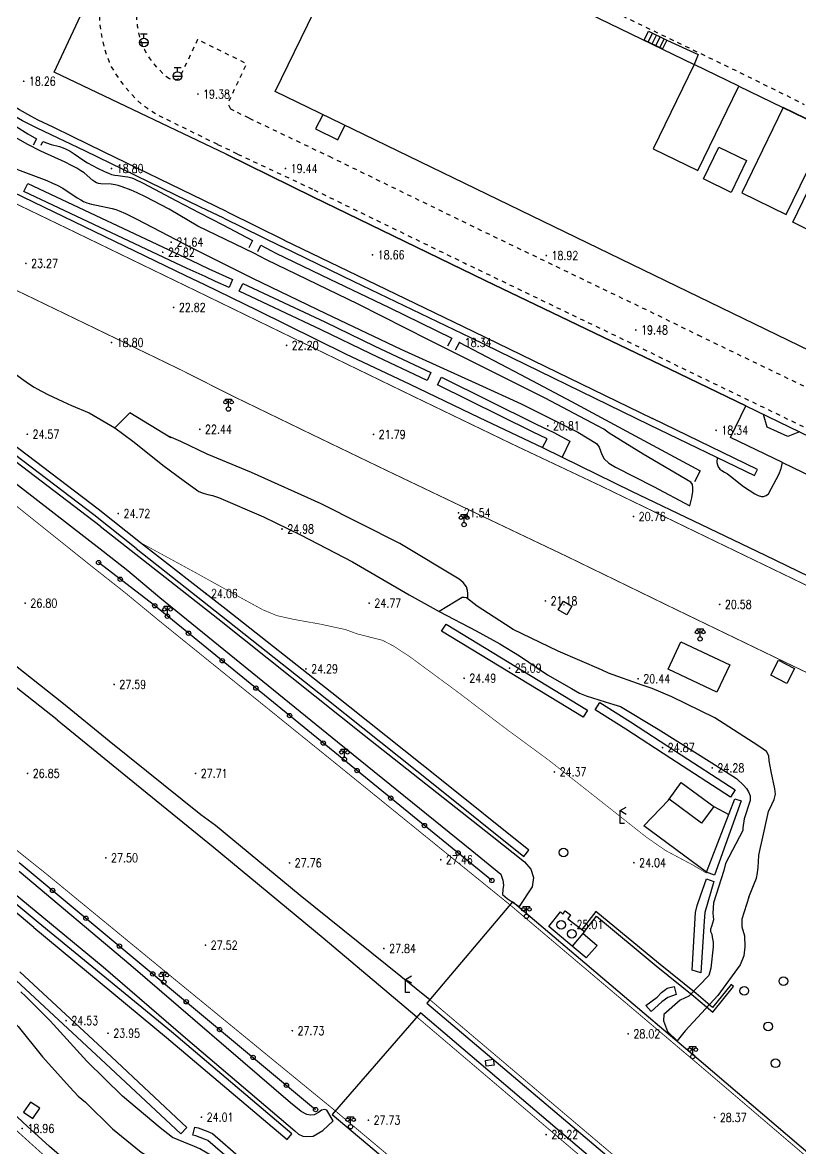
# Model space of a CAD drawing. Extents: x 404846 to 408477, y 3390929 to 3392894.
# Drawn here: x 407671.1 to 407760.6, y 3391611.7 to 3391741.2 of the extents above; entities that cross this region are included whole.
import ezdxf
from ezdxf.enums import TextEntityAlignment as Align

# ---------------------------------------------------------------- set-up
doc = ezdxf.new("R2010")
doc.units = 0
doc.header["$LTSCALE"] = 0.5
doc.linetypes.add('X6', pattern=[2, 1, -1])
doc.layers.get('0').update_dxf_attribs({"linetype": 'CONTINUOUS'})
doc.layers.add('ASSIST', color=7, linetype='CONTINUOUS', plot=False)
for name, color, linetype in [('DGX', 2, 'CONTINUOUS'), ('DLDW', 11, 'CONTINUOUS'), ('DLSS', 4, 'CONTINUOUS'), ('DMTZ', 3, 'CONTINUOUS'), ('FZTZ', 7, 'CONTINUOUS'), ('GCD', 1, 'CONTINUOUS'), ('GXYZ', 2, 'CONTINUOUS'), ('JMD', 6, 'CONTINUOUS'), ('SXSS', 5, 'CONTINUOUS'), ('ZBTZ', 3, 'CONTINUOUS')]:
    doc.layers.add(name, color=color, linetype=linetype)
doc.styles.add('HZ', font='rs.shx', dxfattribs={"width": 0.8, "bigfont": 'hztxt.shx'})
doc.linetypes.add('10411', pattern='A,2,[150,AAA.SHX,S=1,R=0,X=0,Y=1],2,[151,AAA.SHX,S=1,R=0,X=0,Y=3],1e-11', length=4)
doc.linetypes.add('10412', pattern='A,2,[158,AAA.SHX,S=1,R=0,X=0,Y=0],2,[151,AAA.SHX,S=1,R=0,X=0,Y=3],1e-11', length=4)
doc.linetypes.add('10421', pattern='A,2,[150,AAA.SHX,S=0.5,R=0,X=0,Y=0.5],1e-11', length=2)
doc.linetypes.add('10422', pattern='A,0.75,[150,AAA.SHX,S=0.5,R=0,X=0,Y=0.5],1.5,[177,AAA.SHX,S=1,R=0,X=0,Y=0.4],0.75', length=3)
doc.linetypes.add('1161', pattern='A,0,[149,AAA.SHX,S=0.15,R=0,X=0,Y=0],-1.6', length=1.6)
doc.linetypes.add('444', pattern='A,4.5,[145,AAA.SHX,S=1,R=0,X=0,Y=1],4.5,-0.5,[146,AAA.SHX,S=1,R=0,X=0,Y=0],-0.5', length=10)

# ---------------------------------------------------------------- blocks, each defined once
blk = doc.blocks.new('gc097')
for p, q in [((-0.7, 2), (-0.7, 2.3)), ((-0.7, 2.3), (0.7, 2.3)), ((0, 0.5), (0, 2.3)), ((0.7, 2.3), (0.7, 2))]:
    blk.add_line(p, q)
for centre, radius in [((-0.7, 1.6), 0.4), ((0, 0), 0.5), ((0.73, 1.6), 0.4)]:
    blk.add_circle(centre, radius)
blk = doc.blocks.new('gc052')
for p, q in [((0, 3), (1.39, 3.8)), ((0, 3), (1.39, 2.2)), ((0, 0), (0, 3)), ((1, 0), (0, 0))]:
    blk.add_line(p, q)
blk = doc.blocks.new('GC200')
at = {"linetype": 'Continuous', "const_width": 0.2, "flags": 128}
blk.add_lwpolyline([(-0.1, 0, 1), (0.1, 0, 1)], format="xyb", close=True, dxfattribs=at)
blk = doc.blocks.new('gc188')
blk.add_circle((0, 0), 1)
blk = doc.blocks.new('gc133')
for p, q in [((-1, 0), (1, 0)), ((-0.8, 2), (0.8, 2)), ((0, 1), (0, 2))]:
    blk.add_line(p, q)
blk.add_circle((0, 0), 1)
blk = doc.blocks.new('gc170')
at = {"linetype": 'Continuous'}
blk.add_circle((0, 0), 0.5, dxfattribs=at)

msp = doc.modelspace()

# ---------------------------------------------------------------- linework, layer by layer
at = {"layer": 'ASSIST', "linetype": 'Continuous', "elevation": 20.105, "flags": 128}
msp.add_lwpolyline([(407744.702, 3391738.129), (407742.612, 3391739.142), (407743.109, 3391740.167), (407745.199, 3391739.153), (407744.702, 3391738.129)], close=True, dxfattribs=at)
at = {"layer": 'ASSIST', "linetype": 'Continuous', "flags": 128}
for points, elevation in [([(407725.095, 3391642.522), (407686.309, 3391674.138), (407679.876, 3391679.074)], 27.7), ([(407670.745, 3391644.57), (407704.835, 3391616.178)], 27.506), ([(407767.707, 3391605.855), (407749.178, 3391621.675), (407727.473, 3391640.048), (407717.63, 3391628.421), (407739.31, 3391610.068)], 33.577), ([(407742.824, 3391605.225), (407728.522, 3391617.404), (407716.881, 3391627.302), (407706.745, 3391615.603), (407718.593, 3391605.661)], 33.662)]:
    msp.add_lwpolyline(points, dxfattribs=dict(at, elevation=elevation))
at = {"layer": 'DGX', "linetype": 'Continuous', "const_width": 0.075, "elevation": 24.5, "flags": 128}
msp.add_lwpolyline([(407749.791, 3391643.354), (407748.203, 3391644.301), (407745.067, 3391645.968), (407742.869, 3391647.495), (407738.524, 3391650.93), (407735.492, 3391653.321), (407731.605, 3391656.377), (407726.647, 3391660.019), (407721.275, 3391664.113), (407715.676, 3391668.241), (407713.842, 3391669.449), (407712.524, 3391670.138), (407709.621, 3391670.873), (407708.279, 3391671.366), (407705.42, 3391671.988), (407702.357, 3391672.535), (407700.397, 3391672.967), (407698.793, 3391673.632), (407696.053, 3391675.127), (407691.321, 3391677.753), (407684.714, 3391681.354)], dxfattribs=at)
at = {"layer": 'DLSS', "linetype": 'X6', "flags": 128}
for points, elevation in [([(407704.903, 3391758.72), (407718.529, 3391752.332), (407734.862, 3391744.463), (407753.351, 3391735.554), (407761.021, 3391731.761)], 19.226), ([(407693.573, 3391727.14), (407686.572, 3391730.575), (407685.486, 3391731.278), (407684.872, 3391731.722), (407684.348, 3391732.199), (407683.726, 3391732.852), (407682.997, 3391733.696), (407682.422, 3391734.433), (407681.846, 3391735.29), (407681.378, 3391736.079), (407681.13, 3391736.599), (407680.857, 3391737.324), (407680.547, 3391738.315), (407680.307, 3391739.256), (407680.158, 3391740.149), (407680.046, 3391741.187), (407680.003, 3391741.935), (407680.024, 3391742.666), (407680.12, 3391743.712), (407680.249, 3391744.556), (407680.409, 3391745.201), (407680.645, 3391745.972), (407680.974, 3391746.921), (407681.274, 3391747.692), (407681.707, 3391748.665), (407682.48, 3391750.308), (407684.265, 3391754.084)], 19.449), ([(407688.031, 3391734.691), (407687.6, 3391734.988), (407687.304, 3391735.256), (407686.836, 3391735.753), (407686.349, 3391736.315), (407685.92, 3391736.851), (407685.494, 3391737.478), (407685.144, 3391738.054), (407685.031, 3391738.295), (407684.878, 3391738.708), (407684.649, 3391739.437), (407684.467, 3391740.134), (407684.367, 3391740.759), (407684.287, 3391741.497), (407684.255, 3391742.015), (407684.271, 3391742.442), (407684.347, 3391743.245), (407684.435, 3391743.796), (407684.587, 3391744.336), (407684.796, 3391744.977), (407685.078, 3391745.758), (407685.262, 3391746.203), (407686.331, 3391748.507), (407688.108, 3391752.264)], 19.452), ([(407695.065, 3391731.203), (407694.875, 3391731.586), (407694.844, 3391732.007), (407694.873, 3391732.131), (407696.902, 3391736.438), (407691.258, 3391739.205), (407689.194, 3391734.854), (407688.974, 3391734.648), (407688.731, 3391734.564), (407688.468, 3391734.547), (407688.031, 3391734.691)], 19.399), ([(407695.451, 3391731.017), (407695.065, 3391731.203)], 19.399), ([(407697.188, 3391730.176), (407695.451, 3391731.017)], 19.453), ([(407697.188, 3391730.176), (407706.371, 3391725.791)], 19.497), ([(407695.855, 3391726.051), (407693.573, 3391727.14)], 19.43), ([(407695.855, 3391726.051), (407704.648, 3391721.94)], 19.178), ([(407706.371, 3391725.791), (407723.809, 3391717.306), (407744.813, 3391707.205), (407748.81, 3391705.236)], 19.215), ([(407704.648, 3391721.94), (407721.979, 3391713.502), (407742.965, 3391703.409), (407746.945, 3391701.449)], 19.215), ([(407748.779, 3391705.251), (407778.668, 3391690.833), (407782.913, 3391688.771)], 19.199), ([(407746.945, 3391701.449), (407776.829, 3391687.034), (407781.513, 3391684.737)], 19.199)]:
    msp.add_lwpolyline(points, dxfattribs=dict(at, elevation=elevation))
at = {"layer": 'DLSS', "linetype": 'Continuous', "const_width": 0.1, "flags": 128}
for points, elevation in [([(407691.789, 3391709.976), (407676.8, 3391717.241), (407652.798, 3391728.81)], 23.352), ([(407689.485, 3391701.163), (407672.908, 3391709.179), (407648.911, 3391720.744)], 23.436), ([(407737.616, 3391687.891), (407727.774, 3391692.539), (407717.01, 3391697.733), (407707.99, 3391702.108), (407698.982, 3391706.476), (407691.789, 3391709.976)], 21.77), ([(407679.384, 3391678.407), (407668.904, 3391686.794), (407647.833, 3391703.086)], 26.953), ([(407733.734, 3391679.774), (407723.881, 3391684.465), (407713.061, 3391689.633), (407704.048, 3391693.98), (407695.035, 3391698.351), (407689.485, 3391701.163)], 21.784), ([(407773.425, 3391670.647), (407763.691, 3391675.29), (407750.393, 3391681.71), (407737.616, 3391687.891)], 20.66), ([(407769.539, 3391662.5), (407759.786, 3391667.152), (407746.465, 3391673.583), (407733.734, 3391679.774)], 20.66), ([(407682.862, 3391675.665), (407679.384, 3391678.407)], 27.408), ([(407727.188, 3391639.712), (407706.792, 3391656.259), (407686.806, 3391672.414), (407682.862, 3391675.665)], 27.704), ([(407671.359, 3391645.279), (407649.736, 3391662.584), (407635.618, 3391673.642)], 26.734), ([(407673.679, 3391643.429), (407671.359, 3391645.279)], 27.41), ([(407707.1, 3391616.026), (407687.301, 3391632.241), (407673.679, 3391643.429)], 27.496), ([(407727.188, 3391639.712), (407748.892, 3391621.339), (407767.42, 3391605.52), (407802.983, 3391575.021), (407826.197, 3391555.148), (407849.256, 3391535.462), (407869.909, 3391517.754), (407889.456, 3391501.081), (407905.052, 3391487.757), (407924.473, 3391471.236), (407938.397, 3391459.352), (407958.261, 3391442.346), (407969.972, 3391432.386), (407986.849, 3391417.879), (407999.2, 3391407.279), (408012.137, 3391396.205), (408028.203, 3391382.588), (408036.994, 3391375.023)], 31.493), ([(407895.828, 3391476.913), (407880.23, 3391490.298), (407860.666, 3391506.975), (407840.033, 3391524.666), (407827.864, 3391535.025), (407791.671, 3391565.959), (407769.541, 3391584.865), (407758.149, 3391594.661), (407739.644, 3391610.46), (407717.963, 3391628.814)], 29.809), ([(407716.475, 3391626.824), (407728.116, 3391616.927), (407742.416, 3391604.749), (407774.017, 3391577.576), (407784.588, 3391568.505), (407808.688, 3391547.905), (407828.467, 3391531.069), (407841.622, 3391519.69)], 29.33), ([(407683.932, 3391602.051), (407678.445, 3391606.712), (407674.268, 3391610.311), (407673.445, 3391611.057), (407670.849, 3391613.395), (407666.297, 3391617.597)], 19.003), ([(407952.106, 3391407.03), (407933.897, 3391422.72), (407918.12, 3391435.899), (407903.537, 3391448.376), (407884.913, 3391464.284), (407871.115, 3391475.94), (407852.178, 3391492.236), (407832.212, 3391509.23), (407819.191, 3391520.434), (407803.655, 3391533.737), (407762.54, 3391568.834), (407749.423, 3391580.054), (407733.182, 3391593.964), (407718.95, 3391606.083), (407707.1, 3391616.026)], 30.22)]:
    msp.add_lwpolyline(points, dxfattribs=dict(at, elevation=elevation))
at = {"layer": 'DMTZ', "linetype": '10422', "flags": 128}
for points, elevation in [([(407694.546, 3391726.021), (407674.778, 3391735.456), (407694.669, 3391778.041), (407695.359, 3391777.719)], 19.572), ([(407745.199, 3391739.153), (407748.814, 3391737.477), (407748.356, 3391736.357)], 20.67), ([(407658.246, 3391734.264), (407658.621, 3391735.212), (407659.564, 3391734.957), (407660.597, 3391734.517), (407660.911, 3391734.399), (407662.244, 3391734.03), (407662.624, 3391733.908), (407663.24, 3391733.647), (407663.925, 3391733.313), (407664.526, 3391732.996), (407664.887, 3391732.781), (407666.35, 3391731.758), (407667.867, 3391730.802), (407668.744, 3391730.168), (407669.095, 3391729.932), (407670.398, 3391729.234), (407671.76, 3391728.385), (407672.747, 3391727.781), (407672.366, 3391727.061)], 19.047), ([(407654.79, 3391729.014), (407689.886, 3391712.066)], 23.273), ([(407673.27, 3391727.052), (407673.468, 3391727.51), (407674.409, 3391727.133), (407675.397, 3391726.898), (407675.79, 3391726.761), (407676.147, 3391726.612), (407676.607, 3391726.367), (407677.08, 3391726.082), (407678.186, 3391725.301), (407678.584, 3391725.055), (407679.753, 3391724.439), (407680.576, 3391724.032), (407681.012, 3391723.836), (407681.363, 3391723.713), (407681.764, 3391723.628), (407682.115, 3391723.572), (407682.91, 3391723.486), (407683.248, 3391723.43), (407683.687, 3391723.325), (407683.973, 3391723.218), (407685.003, 3391722.706), (407688.853, 3391720.67), (407691.489, 3391719.306)], 19.267), ([(407704.504, 3391721.119), (407694.546, 3391726.021)], 21.509), ([(407690.069, 3391712.901), (407671.271, 3391721.746), (407671.724, 3391722.674), (407690.48, 3391713.834)], 22.944), ([(407745.578, 3391701.314), (407724.316, 3391711.528), (407704.504, 3391721.119)], 21.328), ([(407691.489, 3391719.306), (407694.153, 3391717.918)], 19.283), ([(407694.153, 3391717.918), (407697.593, 3391716.096), (407697.142, 3391715.257)], 19.227), ([(407698.178, 3391714.828), (407698.53, 3391715.583), (407700.269, 3391714.671)], 19.105), ([(407700.269, 3391714.671), (407706.452, 3391711.667), (407713.28, 3391708.398), (407720.492, 3391704.89), (407720.007, 3391703.957)], 18.865), ([(407692.125, 3391711.971), (407690.069, 3391712.901)], 22.728), ([(407690.48, 3391713.834), (407692.548, 3391712.851)], 22.728), ([(407692.548, 3391712.851), (407695.261, 3391711.641), (407694.903, 3391710.697), (407693.324, 3391711.402), (407692.125, 3391711.971)], 22.507), ([(407689.886, 3391712.066), (407692.054, 3391711.042)], 22.687), ([(407692.054, 3391711.042), (407698.109, 3391708.083), (407708.285, 3391703.084), (407715.677, 3391699.587), (407723.645, 3391695.761), (407730.914, 3391692.316), (407731.473, 3391693.306)], 21.654), ([(407720.916, 3391703.533), (407721.376, 3391704.388), (407728.386, 3391700.702), (407734.253, 3391697.599), (407742.084, 3391693.367)], 19.062), ([(407754.292, 3391697.1), (407745.578, 3391701.314)], 21.457), ([(407731.473, 3391693.306), (407729.776, 3391694.116), (407718.849, 3391699.5), (407719.287, 3391700.388), (407730.208, 3391695.006), (407732.212, 3391694.05), (407734.06, 3391693.044)], 21.586), ([(407758.518, 3391690.599), (407752.522, 3391693.443), (407754.292, 3391697.1)], 18.964), ([(407734.06, 3391693.044), (407733.161, 3391691.186), (407741.161, 3391687.292), (407749.163, 3391683.437), (407756.528, 3391679.914), (407762.784, 3391676.902), (407775.904, 3391670.509)], 20.681), ([(407742.084, 3391693.367), (407749.042, 3391689.614), (407748.411, 3391688.37)], 18.89), ([(407680.406, 3391680.404), (407683.258, 3391678.149)], 27.344), ([(407748.132, 3391632.194), (407748.529, 3391638.858), (407748.688, 3391639.644), (407749.088, 3391640.756), (407749.767, 3391642.704)], 24.846), ([(407749.767, 3391642.704), (407750.634, 3391642.416), (407749.57, 3391638.847), (407749.515, 3391637.836), (407749.11, 3391631.919), (407748.132, 3391632.194)], 24.829), ([(407735.735, 3391636.645), (407734.347, 3391634.95), (407731.641, 3391637.239), (407732.974, 3391638.934), (407733.274, 3391638.666), (407733.526, 3391639.023), (407734.135, 3391638.572), (407733.849, 3391638.103), (407735.438, 3391636.879)], 24.924), ([(407735.57, 3391636.444), (407737.193, 3391635.044), (407735.927, 3391633.635), (407734.347, 3391634.95)], 24.53), ([(407670.811, 3391632.01), (407681.35, 3391622.23), (407690.028, 3391614.11), (407689.338, 3391613.373), (407680.659, 3391621.493), (407670.393, 3391631.027)], 24.647)]:
    msp.add_lwpolyline(points, dxfattribs=dict(at, elevation=elevation))
at = {"layer": 'DMTZ', "linetype": '10411', "flags": 128}
for points, elevation in [([(407648.527, 3391734.661), (407653.031, 3391732.797), (407656.339, 3391731.178), (407658.229, 3391730.22), (407658.683, 3391729.997), (407664.638, 3391727.163), (407668.195, 3391725.377), (407669.725, 3391724.638), (407670.298, 3391724.381), (407670.865, 3391724.148), (407673.913, 3391722.989), (407674.588, 3391722.706), (407675.111, 3391722.466), (407675.75, 3391722.122), (407677.424, 3391721.024), (407677.834, 3391720.777), (407678.161, 3391720.605), (407678.531, 3391720.457), (407679.054, 3391720.301), (407679.642, 3391720.16), (407681.424, 3391719.775), (407681.865, 3391719.659), (407682.247, 3391719.534), (407682.979, 3391719.214), (407684.202, 3391718.597)], 22.146), ([(407690.58, 3391715.28), (407697.573, 3391711.766), (407705.996, 3391707.73), (407714.616, 3391703.611), (407723.584, 3391699.538), (407728.449, 3391697.317), (407734.97, 3391694.082), (407737.112, 3391692.77), (407737.433, 3391692.328), (407737.738, 3391691.5), (407738.028, 3391691.015), (407738.559, 3391690.505), (407739.321, 3391690.046), (407743.671, 3391687.827), (407747.859, 3391685.589)], 20.754), ([(407681.762, 3391694.56), (407683.826, 3391693.048), (407685.881, 3391691.368), (407687.269, 3391690.28)], 24.764), ([(407687.269, 3391690.28), (407689.767, 3391688.419), (407691.402, 3391687.233), (407691.908, 3391687.07), (407692.437, 3391686.92), (407692.991, 3391686.781), (407693.672, 3391686.542), (407698.83, 3391684.341), (407703.075, 3391682.275), (407709.076, 3391679.143), (407715.576, 3391675.37), (407719.031, 3391673.437)], 24.833)]:
    msp.add_lwpolyline(points, dxfattribs=dict(at, elevation=elevation))
at = {"layer": 'DMTZ', "linetype": '10421', "flags": 128}
for points, elevation in [([(407684.202, 3391718.597), (407690.58, 3391715.28)], 21.652), ([(407653.51, 3391711.574), (407654.588, 3391710.284), (407654.776, 3391710.09), (407655.125, 3391709.784), (407655.82, 3391709.242), (407656.763, 3391708.571), (407657.751, 3391707.913), (407658.706, 3391707.317), (407659.316, 3391706.968), (407660.427, 3391706.379), (407664.898, 3391704.142), (407666.48, 3391703.299), (407667.655, 3391702.638), (407668.226, 3391702.29), (407668.759, 3391701.925), (407671.032, 3391700.226), (407671.81, 3391699.665), (407672.459, 3391699.241), (407672.748, 3391699.073), (407674.056, 3391698.388), (407675.759, 3391697.582), (407676.751, 3391697.144), (407678.793, 3391696.291), (407681.762, 3391694.56)], 24.091), ([(407751.014, 3391691.151), (407750.952, 3391690.563), (407751.03, 3391690.31), (407751.13, 3391690.078), (407751.324, 3391689.831), (407751.548, 3391689.675), (407751.832, 3391689.485), (407752.185, 3391689.289), (407752.553, 3391689.001), (407754.025, 3391687.81), (407755.325, 3391686.988), (407755.708, 3391686.796), (407756.111, 3391686.67), (407756.313, 3391686.678), (407756.617, 3391686.783), (407756.893, 3391686.982), (407758.091, 3391689.22), (407758.363, 3391689.907), (407758.518, 3391690.599)], 18.55)]:
    msp.add_lwpolyline(points, dxfattribs=dict(at, elevation=elevation))
at = {"layer": 'DMTZ', "linetype": '10422', "flags": 128}
for points, elevation in [([(407696.475, 3391711.172), (407705.894, 3391706.768), (407711.633, 3391703.972), (407718.087, 3391700.924), (407717.654, 3391700.007), (407711.194, 3391703.059), (407705.458, 3391705.853), (407696.039, 3391710.295), (407696.475, 3391711.172)], 22.088), ([(407719.825, 3391672.009), (407733.272, 3391663.846), (407736.098, 3391662.11), (407735.59, 3391661.284), (407732.767, 3391663.018), (407719.322, 3391671.179), (407719.825, 3391672.009)], 25.17), ([(407737.514, 3391662.996), (407741.023, 3391660.76), (407746.197, 3391657.384), (407753.06, 3391652.931), (407752.52, 3391652.099), (407745.656, 3391656.552), (407740.485, 3391659.926), (407736.981, 3391662.16), (407737.514, 3391662.996)], 24.976), ([(407749.781, 3391643.496), (407753.024, 3391651.919), (407753.759, 3391651.694), (407750.688, 3391643.147), (407749.781, 3391643.496)], 25.231), ([(407742.803, 3391628.162), (407744.093, 3391629.116), (407744.616, 3391629.624), (407745.056, 3391630.004), (407745.261, 3391630.122), (407746.054, 3391630.336), (407746.287, 3391629.426), (407745.327, 3391629.082), (407744.657, 3391628.55), (407743.407, 3391627.457), (407742.803, 3391628.162)], 24.154), ([(407706.358, 3391599.786), (407704.057, 3391602.031), (407700.61, 3391605.38), (407698.86, 3391607.059), (407692.435, 3391612.624), (407692.074, 3391612.795), (407691.068, 3391613.153), (407690.731, 3391613.226), (407690.933, 3391614.15), (407691.328, 3391614.063), (407692.436, 3391613.67), (407692.957, 3391613.422), (407699.497, 3391607.757), (407701.266, 3391606.06), (407704.717, 3391602.709), (407707.018, 3391600.463), (407706.358, 3391599.786)], 24.505)]:
    msp.add_lwpolyline(points, close=True, dxfattribs=dict(at, elevation=elevation))
at = {"layer": 'DMTZ', "linetype": '10412', "flags": 128}
for points, elevation in [([(407649.284, 3391704.503), (407680.406, 3391680.404)], 26.801), ([(407683.258, 3391678.149), (407686.919, 3391675.075), (407707.331, 3391658.474), (407722.812, 3391645.961), (407726.117, 3391643.258), (407726.368, 3391642.568), (407726.441, 3391641.994), (407726.358, 3391641.488), (407726.316, 3391640.927), (407726.852, 3391640.433), (407728.244, 3391639.537)], 27.112), ([(407719.031, 3391673.437), (407723.302, 3391671.22), (407726.022, 3391669.723), (407728.278, 3391668.336), (407731.502, 3391666.155), (407734.244, 3391664.59), (407735.179, 3391664.069), (407735.936, 3391663.745), (407738.127, 3391663.078), (407739.132, 3391662.774), (407739.877, 3391662.534), (407744.233, 3391659.927), (407750.371, 3391656.043), (407753.206, 3391654.246), (407754.067, 3391653.427), (407754.38, 3391653.085), (407754.602, 3391652.712), (407754.782, 3391652.273), (407754.783, 3391651.711), (407754.089, 3391649.607), (407753.962, 3391648.586), (407753.936, 3391648.254), (407751.967, 3391644.483), (407751.766, 3391643.667), (407750.575, 3391639.933), (407750.508, 3391638.749), (407750.593, 3391638.007)], 24.31), ([(407706.852, 3391614.874), (407706.125, 3391616.106), (407705.853, 3391616.189), (407705.495, 3391616.121), (407705.168, 3391615.847), (407704.684, 3391615.565), (407704.203, 3391615.538), (407703.81, 3391615.601), (407703.18, 3391615.975), (407701.959, 3391616.967), (407683.595, 3391632.735), (407670.744, 3391643.562)], 27.302), ([(407750.593, 3391638.007), (407750.354, 3391637.246), (407750.228, 3391636.906), (407750.232, 3391636.665), (407750.376, 3391636.36), (407750.443, 3391636), (407750.539, 3391635.411), (407750.542, 3391634.91), (407750.286, 3391632.435), (407750.043, 3391631.592), (407747.743, 3391629.215), (407746.756, 3391628.743), (407744.859, 3391627.125), (407744.837, 3391626.384), (407745.283, 3391625.146), (407746.389, 3391624.101)], 23.377), ([(407724.172, 3391600.719), (407722.397, 3391602.341), (407721.575, 3391603.042), (407721.082, 3391603.415), (407720.507, 3391603.547), (407719.746, 3391603.312), (407718.418, 3391602.949), (407717.9, 3391602.641), (407711.98, 3391598.104), (407711.091, 3391597.512), (407710.195, 3391597.272), (407709.087, 3391597.331), (407707.944, 3391597.729), (407705.973, 3391599.011), (407699.739, 3391605.229), (407695.68, 3391608.626), (407692.819, 3391610.91), (407691.53, 3391611.68), (407690.907, 3391611.942), (407689.668, 3391612.417), (407688.384, 3391612.975), (407686.968, 3391614.089), (407682.62, 3391617.718), (407678.536, 3391621.761), (407674.298, 3391626.395), (407671.507, 3391629.179), (407670.948, 3391629.735)], 23.382)]:
    msp.add_lwpolyline(points, dxfattribs=dict(at, elevation=elevation))
at = {"layer": 'FZTZ', "linetype": 'Continuous', "flags": 128}
for points, elevation in [([(407733.314, 3391674.643), (407734.301, 3391674.071), (407733.718, 3391673.064), (407732.73, 3391673.635), (407733.314, 3391674.643)], 21.466), ([(407759.898, 3391666.893), (407759.027, 3391665.181), (407757.166, 3391666.128), (407758.037, 3391667.839), (407759.898, 3391666.893)], 20.506), ([(407735.735, 3391636.645), (407737.118, 3391638.401), (407744.005, 3391632.711), (407748.337, 3391629.238), (407750.513, 3391627.386), (407752.887, 3391630.343), (407752.593, 3391630.579), (407750.462, 3391627.925), (407748.578, 3391629.529), (407744.244, 3391633.004), (407737.06, 3391638.938), (407735.438, 3391636.879), (407735.735, 3391636.645)], 22.882), ([(407724.354, 3391621.817), (407725.245, 3391621.957), (407725.349, 3391621.293), (407724.458, 3391621.153), (407724.354, 3391621.817)], 26.885), ([(407672.059, 3391617.047), (407671.26, 3391615.886), (407672.307, 3391615.165), (407673.106, 3391616.326), (407672.059, 3391617.047)], 18.919)]:
    msp.add_lwpolyline(points, close=True, dxfattribs=dict(at, elevation=elevation))
at = {"layer": 'JMD', "linetype": 'Continuous'}
for p, q in [((407742.612, 3391739.142), (407743.109, 3391740.167)), ((407743.109, 3391740.167), (407745.199, 3391739.153)), ((407744.702, 3391738.129), (407742.612, 3391739.142)), ((407743.062, 3391738.924), (407743.559, 3391739.949)), ((407743.512, 3391738.706), (407744.009, 3391739.73)), ((407743.962, 3391738.488), (407744.459, 3391739.512)), ((407744.412, 3391738.27), (407744.909, 3391739.294))]:
    msp.add_line(p, q, dxfattribs=at)
at = {"layer": 'JMD', "linetype": '444', "flags": 128}
for points, elevation in [([(407694.546, 3391726.021), (407674.778, 3391735.456), (407694.669, 3391778.041), (407694.682, 3391778.068), (407695.359, 3391777.719), (407699.919, 3391775.366), (407706.863, 3391771.783)], 21.533), ([(407694.546, 3391726.021), (407704.504, 3391721.119)], 21.509), ([(407704.504, 3391721.119), (407724.316, 3391711.528), (407745.578, 3391701.314)], 21.328), ([(407745.578, 3391701.314), (407754.292, 3391697.1), (407764.252, 3391692.283), (407780.903, 3391684.209)], 21.424)]:
    msp.add_lwpolyline(points, dxfattribs=dict(at, elevation=elevation))
at = {"layer": 'JMD', "linetype": 'Continuous', "elevation": 31.808, "flags": 128}
msp.add_lwpolyline([(407753.491, 3391733.867), (407790.086, 3391716.122), (407779.687, 3391694.676), (407700.19, 3391733.224), (407710.589, 3391754.671), (407748.356, 3391736.357)], dxfattribs=at)
at = {"layer": 'JMD', "linetype": 'Continuous', "flags": 128}
for points, elevation in [([(407753.491, 3391733.867), (407748.356, 3391736.357), (407743.645, 3391726.642), (407748.78, 3391724.152), (407753.491, 3391733.867)], 34.893), ([(407763.707, 3391728.914), (407758.584, 3391731.397), (407753.831, 3391721.595), (407758.954, 3391719.111), (407763.707, 3391728.914)], 34.274), ([(407754.379, 3391725.296), (407752.606, 3391721.637), (407749.417, 3391723.182), (407751.19, 3391726.841), (407754.379, 3391725.296)], 32.062), ([(407764.664, 3391720.323), (407762.891, 3391716.664), (407759.703, 3391718.209), (407761.475, 3391721.868), (407764.664, 3391720.323)], 32.062), ([(407746.842, 3391669.943), (407752.453, 3391667.299), (407750.975, 3391664.164), (407745.365, 3391666.807), (407746.842, 3391669.943)], 23.764), ([(407746.863, 3391653.775), (407750.609, 3391651.03), (407749.215, 3391649.128), (407745.47, 3391651.873), (407746.863, 3391653.775)], 27.542)]:
    msp.add_lwpolyline(points, close=True, dxfattribs=dict(at, elevation=elevation))
at = {"layer": 'SXSS', "linetype": 'Continuous', "flags": 128}
for points, elevation in [([(407691.596, 3391719.946), (407678.284, 3391726.406), (407672.826, 3391729.014), (407671.139, 3391729.86), (407670.401, 3391730.275), (407669.527, 3391730.798), (407665.505, 3391733.324), (407659.946, 3391736.707), (407656.529, 3391738.789)], 19.081), ([(407691.96, 3391720.708), (407680.438, 3391726.297), (407676.847, 3391728.079), (407674.656, 3391729.141), (407672.918, 3391729.961), (407672.07, 3391730.389), (407670.799, 3391731.116), (407668.042, 3391732.776), (407665.243, 3391734.469), (407660.384, 3391737.426), (407656.967, 3391739.508)], 19.049), ([(407694.65, 3391719.421), (407691.96, 3391720.708)], 19.118), ([(407694.285, 3391718.659), (407691.596, 3391719.946)], 19.118), ([(407694.65, 3391719.421), (407701.262, 3391716.129)], 19.058), ([(407694.285, 3391718.659), (407700.911, 3391715.424)], 19.058), ([(407700.862, 3391715.447), (407709.229, 3391711.41), (407722.63, 3391704.952), (407743.226, 3391694.918)], 18.751), ([(407701.204, 3391716.157), (407709.572, 3391712.12), (407722.974, 3391705.661), (407743.571, 3391695.626)], 18.751), ([(407679.82, 3391685.206), (407651.78, 3391706.514)], 24.211), ([(407679.312, 3391684.561), (407651.288, 3391705.868)], 24.14), ([(407743.229, 3391694.919), (407755.308, 3391689.074), (407755.65, 3391689.781), (407743.571, 3391695.626)], 18.643), ([(407684.206, 3391680.709), (407679.312, 3391684.561)], 24.495), ([(407684.714, 3391681.354), (407679.82, 3391685.206)], 24.495), ([(407684.206, 3391680.709), (407693.991, 3391672.949), (407706.114, 3391663.377), (407718.535, 3391653.485), (407728.783, 3391645.285), (407729.358, 3391646.003), (407719.108, 3391654.203), (407706.685, 3391664.097), (407694.559, 3391673.671), (407684.714, 3391681.354)], 24.104), ([(407672.443, 3391637.102), (407668.063, 3391640.755)], 23.5), ([(407672.924, 3391637.679), (407668.544, 3391641.332)], 23.5), ([(407672.443, 3391637.102), (407687.7, 3391624.474), (407701.565, 3391612.75), (407702.089, 3391613.389), (407688.261, 3391625.1), (407672.924, 3391637.679)], 24.332)]:
    msp.add_lwpolyline(points, dxfattribs=dict(at, elevation=elevation))
at = {"layer": 'ZBTZ', "linetype": '1161', "flags": 128}
for points, elevation in [([(407691.271, 3391717.771), (407688.005, 3391719.693), (407685.255, 3391721.114), (407684.311, 3391721.574), (407683.606, 3391721.892), (407682.576, 3391722.29), (407682.138, 3391722.43), (407681.782, 3391722.521), (407681.557, 3391722.561), (407681.335, 3391722.579), (407680.14, 3391722.606), (407679.864, 3391722.648), (407679.642, 3391722.729), (407679.438, 3391722.851), (407679.225, 3391723.009), (407678.221, 3391723.87), (407677.848, 3391724.127), (407677.379, 3391724.412), (407676.761, 3391724.747), (407676.049, 3391725.1), (407673.235, 3391726.397), (407671.761, 3391727.157), (407670.315, 3391727.934), (407669.6, 3391728.335), (407668.953, 3391728.723), (407666.089, 3391730.536), (407665.111, 3391731.131), (407664.499, 3391731.475), (407663.879, 3391731.794), (407663.275, 3391732.074), (407662.725, 3391732.292), (407662.252, 3391732.44), (407661.865, 3391732.52), (407661.604, 3391732.541), (407661.434, 3391732.534), (407660.416, 3391732.392), (407660.061, 3391732.362), (407659.798, 3391732.38), (407659.508, 3391732.466), (407659.25, 3391732.583), (407658.93, 3391732.761), (407657.664, 3391733.597), (407657.008, 3391733.971), (407655.833, 3391734.593), (407654.097, 3391735.473), (407652.952, 3391736.047)], 19.199), ([(407705.662, 3391730.571), (407704.827, 3391728.94), (407707.395, 3391727.681), (407708.205, 3391729.338)], 19.435), ([(407697.719, 3391714.67), (407691.271, 3391717.771)], 19.295), ([(407747.859, 3391685.589), (407748.084, 3391686.516), (407748.194, 3391687.251), (407748.19, 3391687.628), (407748.163, 3391688.049), (407747.965, 3391688.328), (407742.505, 3391691.535), (407738.571, 3391693.965), (407737.962, 3391694.411), (407737.246, 3391694.803), (407731.231, 3391697.99), (407722.862, 3391702.167), (407717.88, 3391704.664), (407709.729, 3391708.771), (407699.199, 3391713.892), (407697.719, 3391714.67)], 19.119), ([(407680.073, 3391683.243), (407649.991, 3391706.171)], 24.241), ([(407683.474, 3391696.281), (407681.762, 3391694.56)], 23.6), ([(407688.181, 3391693.428), (407683.474, 3391696.281)], 22.83), ([(407760.484, 3391694.105), (407759.111, 3391693.568), (407756.761, 3391694.661), (407756.345, 3391696.107)], 19.082), ([(407722.328, 3391674.892), (407722.342, 3391675.517), (407722.296, 3391675.876), (407722.169, 3391676.302), (407721.797, 3391676.787), (407721.335, 3391677.179), (407714.505, 3391681.263), (407705.463, 3391685.833), (407697.454, 3391689.422), (407692.344, 3391691.551), (407689.329, 3391692.981), (407687.985, 3391693.572)], 21.844), ([(407730.914, 3391692.316), (407733.161, 3391691.186)], 21.184), ([(407758.518, 3391690.599), (407769.347, 3391685.348), (407769.742, 3391684.1), (407768.63, 3391681.79), (407772.91, 3391679.734), (407775.652, 3391685.493), (407769.001, 3391688.809), (407768.577, 3391690.186)], 19.179), ([(407675.859, 3391662.816), (407648.728, 3391684.243)], 27.181), ([(407680.073, 3391683.243), (407693.575, 3391672.635), (407710.415, 3391659.229), (407725.15, 3391647.6), (407728.863, 3391644.662), (407729.589, 3391643.811), (407729.89, 3391642.875), (407729.747, 3391641.8), (407728.244, 3391639.537)], 23.975), ([(407675.117, 3391660.993), (407647.533, 3391682.726)], 27.181), ([(407754.638, 3391640.596), (407755.25, 3391642.121), (407755.525, 3391642.79), (407755.654, 3391643.384), (407755.708, 3391644.063), (407755.756, 3391644.662), (407755.796, 3391645.427), (407755.983, 3391646.329), (407756.082, 3391646.83), (407756.92, 3391650.471), (407757.275, 3391651.257), (407757.545, 3391651.846), (407757.698, 3391652.451), (407757.642, 3391653.042), (407757.199, 3391655.046), (407756.981, 3391656.281), (407756.925, 3391656.872), (407756.667, 3391657.343), (407756.307, 3391657.622), (407755.663, 3391658.034), (407750.73, 3391661.236), (407745.793, 3391663.642), (407743.538, 3391664.613), (407742.393, 3391664.982), (407738.494, 3391666.34), (407737.687, 3391666.743), (407732.738, 3391668.887), (407727.564, 3391671.387), (407726.671, 3391671.959), (407723.409, 3391674.066), (407722.171, 3391675.012), (407721.927, 3391675.071), (407721.677, 3391675.05), (407719.031, 3391673.437)], 20.136), ([(407717.963, 3391628.814), (407703.052, 3391640.79), (407693.311, 3391648.838), (407691.644, 3391650.057), (407681.081, 3391658.525), (407675.859, 3391662.816)], 27.852), ([(407675.117, 3391660.993), (407682.586, 3391654.884), (407687.718, 3391650.722), (407693.058, 3391646.383), (407705.688, 3391635.935), (407716.475, 3391626.824)], 27.846), ([(407749.781, 3391643.496), (407742.556, 3391648.808), (407745.415, 3391651.753), (407745.47, 3391651.873)], 24.591), ([(407750.609, 3391651.03), (407752.327, 3391650.108)], 24.586), ([(407670.052, 3391641.127), (407680.398, 3391632.588), (407689.865, 3391624.44), (407702.447, 3391613.736), (407702.868, 3391613.365), (407703.372, 3391613.128), (407703.752, 3391613.07), (407704.534, 3391613.115), (407705.652, 3391613.774), (407706.852, 3391614.874)], 24.442), ([(407754.638, 3391640.596), (407753.833, 3391638.071), (407753.849, 3391637.209), (407754.127, 3391636.157), (407754.194, 3391634.885), (407754.084, 3391633.846), (407753.66, 3391632.834), (407751.083, 3391629.278), (407747.319, 3391625.234), (407746.389, 3391624.101)], 18.618), ([(407668.242, 3391628.056), (407670.642, 3391625.713), (407673.415, 3391622.25), (407676.566, 3391618.769), (407677.518, 3391617.735), (407678.355, 3391617.023), (407681.464, 3391613.964), (407684.787, 3391611.294), (407687.793, 3391609.463), (407689.018, 3391608.848), (407690.168, 3391608.303), (407691.279, 3391607.556), (407695.125, 3391604.275), (407699.757, 3391599.678), (407704.254, 3391595.338), (407705.308, 3391594.728), (407706.293, 3391594.355), (407708.604, 3391594.243), (407711.68, 3391593.754), (407712.37, 3391593.59), (407713.356, 3391593.454), (407714.048, 3391593.528), (407714.724, 3391593.702), (407719.079, 3391597.083), (407724.172, 3391600.719)], 18.883), ([(407684.704, 3391602.96), (407679.22, 3391607.618), (407675.058, 3391611.204), (407674.244, 3391611.942), (407671.653, 3391614.276), (407667.105, 3391618.473)], 19.003)]:
    msp.add_lwpolyline(points, dxfattribs=dict(at, elevation=elevation))

# ---------------------------------------------------------------- block references
at = {"layer": 'DLDW', "linetype": 'Continuous', "xscale": 0.5, "yscale": 0.5}
for p in [(407694.811, 3391696.725, 22.509), (407721.906, 3391683.435, 21.611), (407687.786, 3391672.897, 27.865), (407749.038, 3391670.292, 20.782), (407708.134, 3391656.457, 28.057), (407729.064, 3391638.392, 28.427), (407687.38, 3391630.838, 27.89), (407748.186, 3391622.269, 28.518), (407708.846, 3391614.207, 28.198)]:
    msp.add_blockref('gc097', p, dxfattribs=at)
at = {"layer": 'DLSS', "linetype": 'Continuous', "xscale": 0.5, "yscale": 0.5}
for p in [(407739.832, 3391649.064, 24.642), (407715.173, 3391629.649, 29.495)]:
    msp.add_blockref('gc052', p, dxfattribs=at)
at = {"layer": 'GCD', "linetype": 'Continuous'}
ref = msp.add_blockref('GC200', (407671.266, 3391734.419, 18.262), dxfattribs=dict(at, xscale=0.5, yscale=0.5, zscale=0.5))
ref.add_attrib('height', '18.26', dxfattribs={"linetype": 'Continuous', "height": 1, "style": 'HZ', "width": 0.8}).set_placement((407671.866, 3391734.419, 18.262), align=Align.MIDDLE_LEFT)
ref = msp.add_blockref('GC200', (407691.299, 3391732.946, 19.375), dxfattribs=dict(at, xscale=0.5, yscale=0.5, zscale=0.5))
ref.add_attrib('height', '19.38', dxfattribs={"linetype": 'Continuous', "height": 1, "style": 'HZ', "width": 0.8}).set_placement((407691.899, 3391732.946, 19.375), align=Align.MIDDLE_LEFT)
ref = msp.add_blockref('GC200', (407681.358, 3391724.379, 18.8), dxfattribs=dict(at, xscale=0.5, yscale=0.5, zscale=0.5))
ref.add_attrib('height', '18.80', dxfattribs={"linetype": 'Continuous', "height": 1, "style": 'HZ', "width": 0.8}).set_placement((407681.958, 3391724.379, 18.8), align=Align.MIDDLE_LEFT)
ref = msp.add_blockref('GC200', (407701.358, 3391724.379, 19.44), dxfattribs=dict(at, xscale=0.5, yscale=0.5, zscale=0.5))
ref.add_attrib('height', '19.44', dxfattribs={"linetype": 'Continuous', "height": 1, "style": 'HZ', "width": 0.8}).set_placement((407701.958, 3391724.379, 19.44), align=Align.MIDDLE_LEFT)
ref = msp.add_blockref('GC200', (407688.233, 3391715.913, 21.635), dxfattribs=dict(at, xscale=0.5, yscale=0.5, zscale=0.5))
ref.add_attrib('height', '21.64', dxfattribs={"linetype": 'Continuous', "height": 1, "style": 'HZ', "width": 0.8}).set_placement((407688.833, 3391715.913, 21.635), align=Align.MIDDLE_LEFT)
ref = msp.add_blockref('GC200', (407687.253, 3391714.754, 22.823), dxfattribs=dict(at, xscale=0.5, yscale=0.5, zscale=0.5))
ref.add_attrib('height', '22.82', dxfattribs={"linetype": 'Continuous', "height": 1, "style": 'HZ', "width": 0.8}).set_placement((407687.853, 3391714.754, 22.823), align=Align.MIDDLE_LEFT)
ref = msp.add_blockref('GC200', (407711.366, 3391714.455, 18.66), dxfattribs=dict(at, xscale=0.5, yscale=0.5, zscale=0.5))
ref.add_attrib('height', '18.66', dxfattribs={"linetype": 'Continuous', "height": 1, "style": 'HZ', "width": 0.8}).set_placement((407711.966, 3391714.455, 18.66), align=Align.MIDDLE_LEFT)
ref = msp.add_blockref('GC200', (407731.358, 3391714.379, 18.92), dxfattribs=dict(at, xscale=0.5, yscale=0.5, zscale=0.5))
ref.add_attrib('height', '18.92', dxfattribs={"linetype": 'Continuous', "height": 1, "style": 'HZ', "width": 0.8}).set_placement((407731.958, 3391714.379, 18.92), align=Align.MIDDLE_LEFT)
ref = msp.add_blockref('GC200', (407671.526, 3391713.478, 23.268), dxfattribs=dict(at, xscale=0.5, yscale=0.5, zscale=0.5))
ref.add_attrib('height', '23.27', dxfattribs={"linetype": 'Continuous', "height": 1, "style": 'HZ', "width": 0.8}).set_placement((407672.126, 3391713.478, 23.268), align=Align.MIDDLE_LEFT)
ref = msp.add_blockref('GC200', (407688.509, 3391708.416, 22.817), dxfattribs=dict(at, xscale=0.5, yscale=0.5, zscale=0.5))
ref.add_attrib('height', '22.82', dxfattribs={"linetype": 'Continuous', "height": 1, "style": 'HZ', "width": 0.8}).set_placement((407689.109, 3391708.416, 22.817), align=Align.MIDDLE_LEFT)
ref = msp.add_blockref('GC200', (407741.652, 3391705.816, 19.48), dxfattribs=dict(at, xscale=0.5, yscale=0.5, zscale=0.5))
ref.add_attrib('height', '19.48', dxfattribs={"linetype": 'Continuous', "height": 1, "style": 'HZ', "width": 0.8}).set_placement((407742.252, 3391705.816, 19.48), align=Align.MIDDLE_LEFT)
ref = msp.add_blockref('GC200', (407681.358, 3391704.379, 18.8), dxfattribs=dict(at, xscale=0.5, yscale=0.5, zscale=0.5))
ref.add_attrib('height', '18.80', dxfattribs={"linetype": 'Continuous', "height": 1, "style": 'HZ', "width": 0.8}).set_placement((407681.958, 3391704.379, 18.8), align=Align.MIDDLE_LEFT)
ref = msp.add_blockref('GC200', (407701.492, 3391704.052, 22.2), dxfattribs=dict(at, xscale=0.5, yscale=0.5, zscale=0.5))
ref.add_attrib('height', '22.20', dxfattribs={"linetype": 'Continuous', "height": 1, "style": 'HZ', "width": 0.8}).set_placement((407702.092, 3391704.052, 22.2), align=Align.MIDDLE_LEFT)
ref = msp.add_blockref('GC200', (407721.376, 3391704.388, 18.336), dxfattribs=dict(at, xscale=0.5, yscale=0.5, zscale=0.5))
ref.add_attrib('height', '18.34', dxfattribs={"linetype": 'Continuous', "height": 1, "style": 'HZ', "width": 0.8}).set_placement((407721.976, 3391704.388, 18.336), align=Align.MIDDLE_LEFT)
ref = msp.add_blockref('GC200', (407691.515, 3391694.395, 22.437), dxfattribs=dict(at, xscale=0.5, yscale=0.5, zscale=0.5))
ref.add_attrib('height', '22.44', dxfattribs={"linetype": 'Continuous', "height": 1, "style": 'HZ', "width": 0.8}).set_placement((407692.115, 3391694.395, 22.437), align=Align.MIDDLE_LEFT)
ref = msp.add_blockref('GC200', (407731.522, 3391694.789, 20.813), dxfattribs=dict(at, xscale=0.5, yscale=0.5, zscale=0.5))
ref.add_attrib('height', '20.81', dxfattribs={"linetype": 'Continuous', "height": 1, "style": 'HZ', "width": 0.8}).set_placement((407732.122, 3391694.789, 20.813), align=Align.MIDDLE_LEFT)
ref = msp.add_blockref('GC200', (407750.877, 3391694.283, 18.34), dxfattribs=dict(at, xscale=0.5, yscale=0.5, zscale=0.5))
ref.add_attrib('height', '18.34', dxfattribs={"linetype": 'Continuous', "height": 1, "style": 'HZ', "width": 0.8}).set_placement((407751.477, 3391694.283, 18.34), align=Align.MIDDLE_LEFT)
ref = msp.add_blockref('GC200', (407671.684, 3391693.827, 24.57), dxfattribs=dict(at, xscale=0.5, yscale=0.5, zscale=0.5))
ref.add_attrib('height', '24.57', dxfattribs={"linetype": 'Continuous', "height": 1, "style": 'HZ', "width": 0.8}).set_placement((407672.284, 3391693.827, 24.57), align=Align.MIDDLE_LEFT)
ref = msp.add_blockref('GC200', (407711.493, 3391693.817, 21.787), dxfattribs=dict(at, xscale=0.5, yscale=0.5, zscale=0.5))
ref.add_attrib('height', '21.79', dxfattribs={"linetype": 'Continuous', "height": 1, "style": 'HZ', "width": 0.8}).set_placement((407712.093, 3391693.817, 21.787), align=Align.MIDDLE_LEFT)
ref = msp.add_blockref('GC200', (407682.144, 3391684.712, 24.723), dxfattribs=dict(at, xscale=0.5, yscale=0.5, zscale=0.5))
ref.add_attrib('height', '24.72', dxfattribs={"linetype": 'Continuous', "height": 1, "style": 'HZ', "width": 0.8}).set_placement((407682.744, 3391684.712, 24.723), align=Align.MIDDLE_LEFT)
ref = msp.add_blockref('GC200', (407721.263, 3391684.788, 21.54), dxfattribs=dict(at, xscale=0.5, yscale=0.5, zscale=0.5))
ref.add_attrib('height', '21.54', dxfattribs={"linetype": 'Continuous', "height": 1, "style": 'HZ', "width": 0.8}).set_placement((407721.863, 3391684.788, 21.54), align=Align.MIDDLE_LEFT)
ref = msp.add_blockref('GC200', (407741.383, 3391684.364, 20.76), dxfattribs=dict(at, xscale=0.5, yscale=0.5, zscale=0.5))
ref.add_attrib('height', '20.76', dxfattribs={"linetype": 'Continuous', "height": 1, "style": 'HZ', "width": 0.8}).set_placement((407741.983, 3391684.364, 20.76), align=Align.MIDDLE_LEFT)
ref = msp.add_blockref('GC200', (407700.968, 3391682.935, 24.98), dxfattribs=dict(at, xscale=0.5, yscale=0.5, zscale=0.5))
ref.add_attrib('height', '24.98', dxfattribs={"linetype": 'Continuous', "height": 1, "style": 'HZ', "width": 0.8}).set_placement((407701.568, 3391682.935, 24.98), align=Align.MIDDLE_LEFT)
ref = msp.add_blockref('GC200', (407692.203, 3391675.51, 24.057), dxfattribs=dict(at, xscale=0.5, yscale=0.5, zscale=0.5))
ref.add_attrib('height', '24.06', dxfattribs={"linetype": 'Continuous', "height": 1, "style": 'HZ', "width": 0.8}).set_placement((407692.803, 3391675.51, 24.057), align=Align.MIDDLE_LEFT)
ref = msp.add_blockref('GC200', (407671.437, 3391674.404, 26.8), dxfattribs=dict(at, xscale=0.5, yscale=0.5, zscale=0.5))
ref.add_attrib('height', '26.80', dxfattribs={"linetype": 'Continuous', "height": 1, "style": 'HZ', "width": 0.8}).set_placement((407672.037, 3391674.404, 26.8), align=Align.MIDDLE_LEFT)
ref = msp.add_blockref('GC200', (407710.987, 3391674.404, 24.773), dxfattribs=dict(at, xscale=0.5, yscale=0.5, zscale=0.5))
ref.add_attrib('height', '24.77', dxfattribs={"linetype": 'Continuous', "height": 1, "style": 'HZ', "width": 0.8}).set_placement((407711.587, 3391674.404, 24.773), align=Align.MIDDLE_LEFT)
ref = msp.add_blockref('GC200', (407731.248, 3391674.66, 21.18), dxfattribs=dict(at, xscale=0.5, yscale=0.5, zscale=0.5))
ref.add_attrib('height', '21.18', dxfattribs={"linetype": 'Continuous', "height": 1, "style": 'HZ', "width": 0.8}).set_placement((407731.848, 3391674.66, 21.18), align=Align.MIDDLE_LEFT)
ref = msp.add_blockref('GC200', (407751.289, 3391674.266, 20.58), dxfattribs=dict(at, xscale=0.5, yscale=0.5, zscale=0.5))
ref.add_attrib('height', '20.58', dxfattribs={"linetype": 'Continuous', "height": 1, "style": 'HZ', "width": 0.8}).set_placement((407751.889, 3391674.266, 20.58), align=Align.MIDDLE_LEFT)
ref = msp.add_blockref('GC200', (407703.723, 3391666.847, 24.286), dxfattribs=dict(at, xscale=0.5, yscale=0.5, zscale=0.5))
ref.add_attrib('height', '24.29', dxfattribs={"linetype": 'Continuous', "height": 1, "style": 'HZ', "width": 0.8}).set_placement((407704.323, 3391666.847, 24.286), align=Align.MIDDLE_LEFT)
ref = msp.add_blockref('GC200', (407721.905, 3391665.768, 24.493), dxfattribs=dict(at, xscale=0.5, yscale=0.5, zscale=0.5))
ref.add_attrib('height', '24.49', dxfattribs={"linetype": 'Continuous', "height": 1, "style": 'HZ', "width": 0.8}).set_placement((407722.505, 3391665.768, 24.493), align=Align.MIDDLE_LEFT)
ref = msp.add_blockref('GC200', (407727.129, 3391666.931, 25.09), dxfattribs=dict(at, xscale=0.5, yscale=0.5, zscale=0.5))
ref.add_attrib('height', '25.09', dxfattribs={"linetype": 'Continuous', "height": 1, "style": 'HZ', "width": 0.8}).set_placement((407727.729, 3391666.931, 25.09), align=Align.MIDDLE_LEFT)
ref = msp.add_blockref('GC200', (407741.904, 3391665.711, 20.44), dxfattribs=dict(at, xscale=0.5, yscale=0.5, zscale=0.5))
ref.add_attrib('height', '20.44', dxfattribs={"linetype": 'Continuous', "height": 1, "style": 'HZ', "width": 0.8}).set_placement((407742.504, 3391665.711, 20.44), align=Align.MIDDLE_LEFT)
ref = msp.add_blockref('GC200', (407681.661, 3391665.065, 27.59), dxfattribs=dict(at, xscale=0.5, yscale=0.5, zscale=0.5))
ref.add_attrib('height', '27.59', dxfattribs={"linetype": 'Continuous', "height": 1, "style": 'HZ', "width": 0.8}).set_placement((407682.261, 3391665.065, 27.59), align=Align.MIDDLE_LEFT)
ref = msp.add_blockref('GC200', (407744.722, 3391657.795, 24.871), dxfattribs=dict(at, xscale=0.5, yscale=0.5, zscale=0.5))
ref.add_attrib('height', '24.87', dxfattribs={"linetype": 'Continuous', "height": 1, "style": 'HZ', "width": 0.8}).set_placement((407745.322, 3391657.795, 24.871), align=Align.MIDDLE_LEFT)
ref = msp.add_blockref('GC200', (407750.436, 3391655.461, 24.276), dxfattribs=dict(at, xscale=0.5, yscale=0.5, zscale=0.5))
ref.add_attrib('height', '24.28', dxfattribs={"linetype": 'Continuous', "height": 1, "style": 'HZ', "width": 0.8}).set_placement((407751.036, 3391655.461, 24.276), align=Align.MIDDLE_LEFT)
ref = msp.add_blockref('GC200', (407671.714, 3391654.837, 26.847), dxfattribs=dict(at, xscale=0.5, yscale=0.5, zscale=0.5))
ref.add_attrib('height', '26.85', dxfattribs={"linetype": 'Continuous', "height": 1, "style": 'HZ', "width": 0.8}).set_placement((407672.314, 3391654.837, 26.847), align=Align.MIDDLE_LEFT)
ref = msp.add_blockref('GC200', (407691.03, 3391654.834, 27.712), dxfattribs=dict(at, xscale=0.5, yscale=0.5, zscale=0.5))
ref.add_attrib('height', '27.71', dxfattribs={"linetype": 'Continuous', "height": 1, "style": 'HZ', "width": 0.8}).set_placement((407691.63, 3391654.834, 27.712), align=Align.MIDDLE_LEFT)
ref = msp.add_blockref('GC200', (407732.287, 3391654.997, 24.373), dxfattribs=dict(at, xscale=0.5, yscale=0.5, zscale=0.5))
ref.add_attrib('height', '24.37', dxfattribs={"linetype": 'Continuous', "height": 1, "style": 'HZ', "width": 0.8}).set_placement((407732.887, 3391654.997, 24.373), align=Align.MIDDLE_LEFT)
ref = msp.add_blockref('GC200', (407680.717, 3391645.12, 27.504), dxfattribs=dict(at, xscale=0.5, yscale=0.5, zscale=0.5))
ref.add_attrib('height', '27.50', dxfattribs={"linetype": 'Continuous', "height": 1, "style": 'HZ', "width": 0.8}).set_placement((407681.317, 3391645.12, 27.504), align=Align.MIDDLE_LEFT)
ref = msp.add_blockref('GC200', (407701.834, 3391644.535, 27.763), dxfattribs=dict(at, xscale=0.5, yscale=0.5, zscale=0.5))
ref.add_attrib('height', '27.76', dxfattribs={"linetype": 'Continuous', "height": 1, "style": 'HZ', "width": 0.8}).set_placement((407702.434, 3391644.535, 27.763), align=Align.MIDDLE_LEFT)
ref = msp.add_blockref('GC200', (407719.225, 3391644.911, 27.463), dxfattribs=dict(at, xscale=0.5, yscale=0.5, zscale=0.5))
ref.add_attrib('height', '27.46', dxfattribs={"linetype": 'Continuous', "height": 1, "style": 'HZ', "width": 0.8}).set_placement((407719.825, 3391644.911, 27.463), align=Align.MIDDLE_LEFT)
ref = msp.add_blockref('GC200', (407741.433, 3391644.567, 24.041), dxfattribs=dict(at, xscale=0.5, yscale=0.5, zscale=0.5))
ref.add_attrib('height', '24.04', dxfattribs={"linetype": 'Continuous', "height": 1, "style": 'HZ', "width": 0.8}).set_placement((407742.033, 3391644.567, 24.041), align=Align.MIDDLE_LEFT)
ref = msp.add_blockref('GC200', (407734.23, 3391637.448, 25.008), dxfattribs=dict(at, xscale=0.5, yscale=0.5, zscale=0.5))
ref.add_attrib('height', '25.01', dxfattribs={"linetype": 'Continuous', "height": 1, "style": 'HZ', "width": 0.8}).set_placement((407734.83, 3391637.448, 25.008), align=Align.MIDDLE_LEFT)
ref = msp.add_blockref('GC200', (407692.174, 3391635.08, 27.52), dxfattribs=dict(at, xscale=0.5, yscale=0.5, zscale=0.5))
ref.add_attrib('height', '27.52', dxfattribs={"linetype": 'Continuous', "height": 1, "style": 'HZ', "width": 0.8}).set_placement((407692.774, 3391635.08, 27.52), align=Align.MIDDLE_LEFT)
ref = msp.add_blockref('GC200', (407712.688, 3391634.695, 27.835), dxfattribs=dict(at, xscale=0.5, yscale=0.5, zscale=0.5))
ref.add_attrib('height', '27.84', dxfattribs={"linetype": 'Continuous', "height": 1, "style": 'HZ', "width": 0.8}).set_placement((407713.288, 3391634.695, 27.835), align=Align.MIDDLE_LEFT)
ref = msp.add_blockref('GC200', (407676.142, 3391626.403, 24.528), dxfattribs=dict(at, xscale=0.5, yscale=0.5, zscale=0.5))
ref.add_attrib('height', '24.53', dxfattribs={"linetype": 'Continuous', "height": 1, "style": 'HZ', "width": 0.8}).set_placement((407676.742, 3391626.403, 24.528), align=Align.MIDDLE_LEFT)
ref = msp.add_blockref('GC200', (407680.963, 3391624.952, 23.952), dxfattribs=dict(at, xscale=0.5, yscale=0.5, zscale=0.5))
ref.add_attrib('height', '23.95', dxfattribs={"linetype": 'Continuous', "height": 1, "style": 'HZ', "width": 0.8}).set_placement((407681.563, 3391624.952, 23.952), align=Align.MIDDLE_LEFT)
ref = msp.add_blockref('GC200', (407702.153, 3391625.245, 27.733), dxfattribs=dict(at, xscale=0.5, yscale=0.5, zscale=0.5))
ref.add_attrib('height', '27.73', dxfattribs={"linetype": 'Continuous', "height": 1, "style": 'HZ', "width": 0.8}).set_placement((407702.753, 3391625.245, 27.733), align=Align.MIDDLE_LEFT)
ref = msp.add_blockref('GC200', (407740.778, 3391624.887, 28.018), dxfattribs=dict(at, xscale=0.5, yscale=0.5, zscale=0.5))
ref.add_attrib('height', '28.02', dxfattribs={"linetype": 'Continuous', "height": 1, "style": 'HZ', "width": 0.8}).set_placement((407741.378, 3391624.887, 28.018), align=Align.MIDDLE_LEFT)
ref = msp.add_blockref('GC200', (407691.702, 3391615.301, 24.013), dxfattribs=dict(at, xscale=0.5, yscale=0.5, zscale=0.5))
ref.add_attrib('height', '24.01', dxfattribs={"linetype": 'Continuous', "height": 1, "style": 'HZ', "width": 0.8}).set_placement((407692.302, 3391615.301, 24.013), align=Align.MIDDLE_LEFT)
ref = msp.add_blockref('GC200', (407750.709, 3391615.261, 28.365), dxfattribs=dict(at, xscale=0.5, yscale=0.5, zscale=0.5))
ref.add_attrib('height', '28.37', dxfattribs={"linetype": 'Continuous', "height": 1, "style": 'HZ', "width": 0.8}).set_placement((407751.309, 3391615.261, 28.365), align=Align.MIDDLE_LEFT)
ref = msp.add_blockref('GC200', (407671.092, 3391614.005, 18.956), dxfattribs=dict(at, xscale=0.5, yscale=0.5, zscale=0.5))
ref.add_attrib('height', '18.96', dxfattribs={"linetype": 'Continuous', "height": 1, "style": 'HZ', "width": 0.8}).set_placement((407671.692, 3391614.005, 18.956), align=Align.MIDDLE_LEFT)
ref = msp.add_blockref('GC200', (407710.897, 3391614.957, 27.733), dxfattribs=dict(at, xscale=0.5, yscale=0.5, zscale=0.5))
ref.add_attrib('height', '27.73', dxfattribs={"linetype": 'Continuous', "height": 1, "style": 'HZ', "width": 0.8}).set_placement((407711.497, 3391614.957, 27.733), align=Align.MIDDLE_LEFT)
ref = msp.add_blockref('GC200', (407731.335, 3391613.297, 28.221), dxfattribs=dict(at, xscale=0.5, yscale=0.5, zscale=0.5))
ref.add_attrib('height', '28.22', dxfattribs={"linetype": 'Continuous', "height": 1, "style": 'HZ', "width": 0.8}).set_placement((407731.935, 3391613.297, 28.221), align=Align.MIDDLE_LEFT)
at = {"layer": 'GXYZ', "linetype": 'Continuous', "xscale": 0.5, "yscale": 0.5}
for name, p in [('gc133', (407685.081, 3391738.878, 19.322)), ('gc133', (407688.961, 3391735.015, 19.28)), ('gc188', (407733.327, 3391645.737, 24.588)), ('gc188', (407733.065, 3391637.43, 25.163)), ('gc188', (407734.294, 3391636.391, 25.163)), ('gc188', (407758.615, 3391630.946, 19.348)), ('gc188', (407754.117, 3391629.824, 19.005)), ('gc188', (407756.873, 3391625.747, 19.233)), ('gc188', (407757.715, 3391621.5, 18.913))]:
    msp.add_blockref(name, p, dxfattribs=at)
at = {"layer": 'ZBTZ', "linetype": 'Continuous', "xscale": 0.5, "yscale": 0.5}
for p, rotation in [((407679.876, 3391679.074), 142.5012025522063), ((407682.373, 3391677.158), 142.5012025522063), ((407686.339, 3391674.113), 140.8151641231192), ((407690.215, 3391670.954), 140.8151641231192), ((407694.091, 3391667.795), 140.8151641231192), ((407697.966, 3391664.636), 140.8151641231192), ((407701.842, 3391661.477), 140.8151641231192), ((407705.717, 3391658.318), 140.8151641231192), ((407709.593, 3391655.158), 140.8151641231192), ((407713.468, 3391651.999), 140.8151641231192), ((407717.344, 3391648.84), 140.8151641231192), ((407721.219, 3391645.681), 140.8151641231192), ((407674.587, 3391641.37), 320.2106337742643), ((407725.095, 3391642.522), 140.8151641231192), ((407678.429, 3391638.17), 320.2106337742643), ((407682.271, 3391634.97), 320.2106337742643), ((407686.113, 3391631.771), 320.2106337742643), ((407689.955, 3391628.571), 320.2106337742643), ((407693.797, 3391625.371), 320.2106337742643), ((407697.639, 3391622.171), 320.2106337742643), ((407701.481, 3391618.971), 320.2106337742643), ((407704.835, 3391616.178), 320.2106337742643)]:
    msp.add_blockref('gc170', p, dxfattribs=dict(at, rotation=rotation))

doc.saveas('drawing.dxf')
